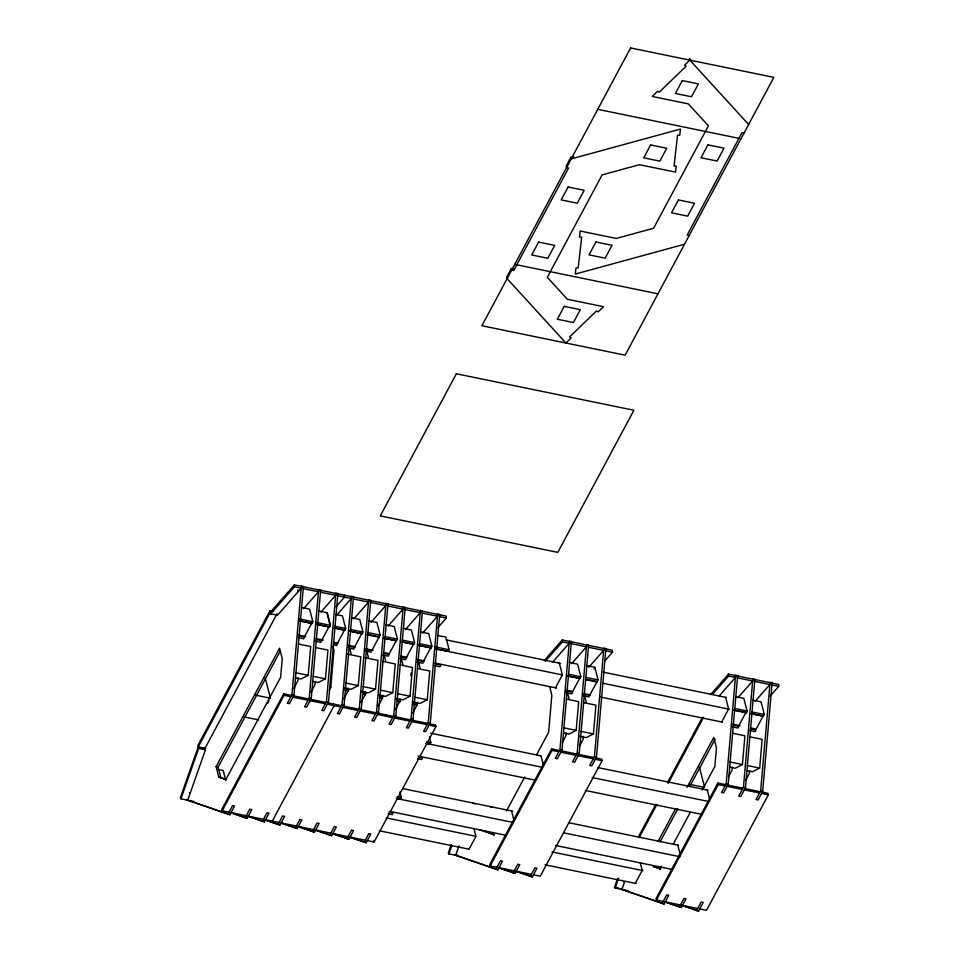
<?xml version="1.0" encoding="UTF-8"?>
<svg xmlns="http://www.w3.org/2000/svg" width="959" height="959" viewBox="0 0 959 959"><rect width="100%" height="100%" fill="white"/><g stroke="black" fill="none" stroke-linecap="round" stroke-linejoin="round"><path stroke-width="1.44" d="M291.968 694.58L301.402 585.973L303.428 586.393L294.005 694.999L289.366 703.666L287.328 703.247L291.968 694.58L294.005 694.999M298.129 677.905L297.889 680.758L293.67 688.634M295.48 677.869L301.006 679.008L308.211 675.304L310.704 646.57L298.273 644.004M309.206 698.116L318.64 589.509L320.666 589.929L311.243 698.536L306.604 707.203L304.566 706.783L309.206 698.116L311.243 698.536M315.367 681.441L315.127 684.294L310.908 692.17M312.718 681.417L318.244 682.556L325.449 678.852L327.942 650.106L315.511 647.553M326.444 701.664L335.878 593.058L337.904 593.477L328.481 702.084L323.842 710.751L321.804 710.331L326.444 701.664L328.481 702.084M329.321 690.132L330.735 687.507L333.948 650.43L332.881 646.246M342.051 704.865L351.485 596.258L353.511 596.678L344.089 705.285L339.45 713.952L337.412 713.532L342.051 704.865L344.089 705.285M348.225 688.082L347.973 691.043L343.754 698.919M344.185 687.879L351.102 689.305L358.294 685.601L360.788 656.855L346.978 654.014M359.289 708.413L368.724 599.807L370.749 600.226L361.327 708.833L356.688 717.5L354.65 717.08L359.289 708.413L361.327 708.833M365.463 691.619L365.211 694.592L360.992 702.467M361.423 691.427L368.34 692.842L375.532 689.149L378.026 660.403L364.216 657.562M376.527 711.95L385.962 603.343L387.987 603.762L378.565 712.369L373.926 721.036L371.888 720.617L376.527 711.95L378.565 712.369M382.701 695.167L382.449 698.128L378.23 706.004M378.661 694.963L385.566 696.39L392.77 692.686L395.264 663.94L382.833 661.386M393.765 715.498L403.2 606.891L405.225 607.311L395.803 715.917L391.164 724.584L389.126 724.165L393.765 715.498L395.803 715.917M399.939 698.703L399.687 701.676L395.468 709.552M410.884 675.867L411.135 672.99M395.899 698.512L402.804 699.926L410.008 696.234L412.502 667.488L400.071 664.935M411.003 719.034L420.438 610.427L422.463 610.847L413.041 719.454L408.402 728.121L406.364 727.701L411.003 719.034L413.041 719.454M417.177 702.252L416.925 705.213L412.706 713.088M413.137 702.048L420.042 703.474L427.246 699.77L429.74 671.024L417.309 668.471M428.241 722.583L437.664 613.976L439.702 614.395L430.279 723.002L425.64 731.669L423.602 731.249L428.241 722.583L430.279 723.002M559.948 749.65L569.37 641.032L571.408 641.451L561.986 750.058L557.347 758.725L555.309 758.317L559.948 749.65L561.986 750.058M566.122 732.856L565.858 735.817L562.346 742.386M563.46 732.94L568.987 734.079L576.191 730.374L578.685 701.628L566.242 699.075M577.186 753.187L586.608 644.58L588.646 644.999L579.224 753.606L574.585 762.273L572.547 761.854L577.186 753.187L579.224 753.606M583.36 736.392L583.096 739.365L579.584 745.934M579.32 736.2L586.225 737.615L593.429 733.923L595.923 705.177L583.48 702.623M594.424 756.735L603.846 648.116L605.884 648.536L596.462 757.142L591.823 765.809L589.785 765.402L594.424 756.735L596.462 757.142M726.191 783.803L735.613 675.196L737.651 675.615L728.217 784.222L723.577 792.889L721.552 792.47L726.191 783.803L728.217 784.222M732.352 767.128L732.101 769.981L728.588 776.55M729.703 767.104L735.229 768.243L742.434 764.539L744.927 735.793L732.484 733.239M743.429 787.351L752.851 678.744L754.889 679.164L745.455 787.771L740.816 796.438L738.79 796.018L743.429 787.351L745.455 787.771M749.59 770.676L749.339 773.529L745.826 780.087M746.941 770.64L752.467 771.779L759.66 768.087L762.165 739.341L749.722 736.788M760.667 790.887L770.089 682.281L772.127 682.7L762.693 791.307L758.054 799.974L756.016 799.554L760.667 790.887L762.693 791.307M198.01 747.529L180.292 797.912L180.927 798.823L187.712 800.214L205.442 749.818L204.794 748.919L198.01 747.529L198.645 748.428L205.442 749.818M180.927 798.823L198.645 748.428M451.221 844.579L448.261 852.983L448.896 853.894L455.681 855.284L459.013 845.826M448.896 853.894L451.857 845.49M623.65 881.824L624.285 882.724L621.923 889.449L615.139 888.046L614.503 887.147L617.452 878.744M615.139 888.046L618.579 878.252M272.835 611.398L269.947 610.811L197.902 745.383L198.285 746.869L205.502 748.344M198.285 746.869L270.33 612.298L269.947 610.811M205.034 748.26L277.079 613.688M216.123 766.661L279.56 648.176L282.258 658.677L280.651 677.21L225.821 779.619L218.82 777.162L216.123 766.661L218.161 767.08L220.858 777.581L226.456 779.547M218.161 767.08L280.184 651.221M267.669 703.307L269.047 700.741M304.734 636.285L311.627 623.398M301.318 607.407L309.613 609.109L312.85 621.732L311.987 623.35L299.544 620.797M283.672 693.813L284.056 695.299L290.841 696.69L290.457 695.203L283.672 693.813L221.829 809.312L222.212 810.799L228.997 812.201M513.401 268.904L511.363 268.484L506.724 277.151L507.107 278.649L565.906 343.01L571.24 337.868L569.574 336.957L596.474 310.968L598.14 311.879L603.511 306.688L567.38 299.268L547.313 277.283L602.132 174.886L639.425 164.696L675.556 172.117L676.251 165.967L674.045 166.087L677.545 135.279L679.751 135.171L680.446 129.069L571.216 158.906L570.833 157.42L573.71 156.629M570.833 157.42L566.194 166.087L566.577 167.573L568.603 167.993L513.784 270.402L511.746 269.982L511.363 268.484M222.212 810.799L284.056 695.299M227.87 814.323L232.51 805.656L234.547 806.063L229.908 814.73L186.861 799.914L229.908 814.73M321.972 639.821L328.865 626.934M318.556 610.943L326.851 612.645L330.088 625.268L329.225 626.898L316.782 624.345M329.62 626.982L330.495 625.352L327.259 612.729M337.58 643.033L344.473 630.147M335.554 614.431L342.459 615.858L345.696 628.481L344.832 630.111L333.768 627.833M245.108 817.859L249.748 809.192L251.785 809.612L247.146 818.279L230.064 812.585M354.818 646.57L361.711 633.683M351.402 617.692L359.697 619.394L362.934 632.017L362.07 633.647L349.627 631.094M262.346 821.407L266.986 812.741L269.023 813.148L264.384 821.815L247.302 816.121M272.296 821.096L334.14 705.596L333.756 704.098M277.954 824.608L282.593 815.941L284.631 816.361L279.992 825.028L264.288 819.813M372.056 650.118L378.949 637.232M368.604 620.773L376.899 622.475L380.136 635.086L379.261 636.716L368.208 634.45M295.192 828.156L299.831 819.489L301.869 819.897L297.23 828.576L280.148 822.87M385.878 624.777L394.173 626.479L397.41 639.102L396.546 640.732L384.103 638.179M312.43 831.693L317.069 823.026L319.107 823.445L314.468 832.112L297.386 826.418M406.532 657.203L413.425 644.316M403.116 628.325L411.411 630.027L414.648 642.65L413.773 644.28L401.341 641.715M329.668 835.241L334.307 826.574L336.345 826.982L331.706 835.661L314.624 829.955M423.77 660.739L430.663 647.852M420.354 631.861L428.649 633.563L431.886 646.186L431.011 647.816L418.58 645.263M346.906 838.777L351.545 830.11L353.583 830.53L348.944 839.197L331.862 833.503M437.592 635.409L445.887 637.112L449.124 649.734L448.249 651.365L435.818 648.799M364.144 842.326L368.783 833.659L370.821 834.066L366.182 842.745L349.1 837.039M367.309 840.623L374.094 842.014L435.937 726.514L435.554 725.016L428.769 723.625M399.903 791.942L401.341 797.552L400.466 799.183L396.319 798.332M429.392 736.86L430.831 742.47L429.956 744.1L425.808 743.249M469.059 849.206L475.964 836.32L473.938 828.468M555.465 687.807L562.37 674.92L559.337 663.137M506.448 811.05L524.729 776.922M536.68 754.601L548.62 732.28L551.845 695.203L549.699 686.848M569.298 662.477L577.594 664.179L580.83 676.79L579.955 678.421L567.524 675.867M593.921 668.879L594.796 667.248L586.5 665.546M551.641 748.883L552.024 750.37L558.809 751.76L558.426 750.274L551.641 748.883L489.809 864.383L490.193 865.869L496.978 867.272M490.193 865.869L552.024 750.37M495.839 869.381L500.49 860.714L502.516 861.134L497.877 869.801L454.842 854.984L497.877 869.801M589.941 694.891L596.846 682.005M594.796 667.248L598.032 679.871L597.157 681.501L586.105 679.224M513.077 872.93L517.716 864.263L519.754 864.682L515.115 873.349L498.045 867.643M530.315 876.466L534.954 867.799L536.992 868.219L532.353 876.886L515.283 871.192M594.94 757.778L601.737 759.168L602.12 760.667L540.289 876.166L533.492 874.776M655.812 804.325L638.862 835.996L639.245 837.483L656.903 804.505M667.824 781.897L702.432 717.26M668.207 783.395L703.522 717.428M635.302 883.371L642.194 870.484L640.18 862.632M721.707 721.971L728.6 709.085L725.579 697.301M658.09 841.403L675.711 808.497M686.992 787.435L713.772 737.399L716.469 747.9L714.863 766.445L702.216 790.072M660.128 841.822L677.749 808.916M689.737 786.536L715.102 739.137M661.446 866.217L660.044 868.842L653.043 866.385L660.679 868.77M673.398 843.896L690.264 812.393M738.945 725.507L745.838 712.621M735.541 696.63L743.824 698.332L747.073 710.955L746.198 712.585L733.755 710.032M717.883 783.035L718.267 784.534L725.052 785.924L724.668 784.438L717.883 783.035L656.052 898.547L656.436 900.033L663.22 901.424M656.436 900.033L718.267 784.534M662.082 903.546L666.721 894.879L668.759 895.298L664.119 903.965L621.072 889.149L664.119 903.965M752.779 700.178L761.062 701.88L764.311 714.503L763.436 716.133L750.993 713.568M679.32 907.094L683.959 898.427L685.997 898.835L681.358 907.514L664.287 901.808M696.558 910.63L701.197 901.963L703.235 902.383L698.596 911.05L681.525 905.356M762.537 792.218L767.967 793.333L768.351 794.819L706.519 910.331L699.722 908.928M294.329 584.894L270.606 611.938L270.69 613.856L277.475 615.258L301.198 588.215L301.114 586.297L294.329 584.894L294.413 586.824L270.69 613.856M303.679 608.581L318.436 591.763L318.352 589.833L303.152 586.716L303.236 588.634L318.436 591.763M320.917 612.13L335.674 595.299L335.59 593.381L320.39 590.253L320.474 592.183L335.674 595.299M335.962 606.855L344.497 597.121L344.413 595.191M336.525 615.33L351.282 598.512L351.198 596.582L337.628 593.801L337.712 595.719L351.282 598.512M353.763 618.879L368.52 602.06L368.436 600.13L353.236 597.001L353.32 598.931L368.52 602.06M371.001 622.415L385.758 605.597L385.674 603.667L370.474 600.55L370.558 602.468L385.758 605.597M388.239 625.963L402.996 609.145L402.912 607.215L387.712 604.086L387.796 606.016L402.996 609.145M405.477 629.5L420.234 612.681L420.15 610.751L404.95 607.634L405.034 609.552L420.234 612.681M422.715 633.048L437.472 616.217L437.388 614.299L422.188 611.171L422.272 613.101L437.472 616.217M437.76 627.773L446.295 618.04L446.211 616.11L439.426 614.719L439.51 616.637L446.295 618.04M544.268 660.511L562.298 639.965L569.083 641.367L569.178 643.285L552.48 662.309M545.311 661.362L562.394 641.895L562.298 639.965M571.648 663.652L586.417 646.834L586.321 644.904L571.12 641.775L571.216 643.705L586.417 646.834M588.886 667.2L603.655 650.37L603.559 648.452L588.358 645.323L588.454 647.253L603.655 650.37M604.901 660.835L612.489 652.192L612.393 650.262L605.597 648.859L605.692 650.789L612.489 652.192M710.511 694.676L728.54 674.129L735.325 675.52L735.421 677.45L718.723 696.474M712.501 694.436L728.624 676.059L728.54 674.129M737.891 697.816L752.659 680.986L752.563 679.068L737.363 675.939L737.447 677.869L752.659 680.986M755.129 701.353L769.885 684.534L769.801 682.604L754.601 679.487L754.685 681.405L769.885 684.534M770.173 696.078L778.708 686.344L778.624 684.426L771.839 683.024L771.923 684.954L778.708 686.344M691.439 60.813L689.437 58.631L689.821 60.117L684.498 65.272L686.153 66.171L659.253 92.16L657.598 91.261L652.216 96.451L688.346 103.872L708.425 125.845L653.594 228.254L616.301 238.443L580.183 231.011L579.476 237.161L581.693 237.053L578.181 267.849L575.975 267.969L575.292 274.07L684.522 244.221M743.98 133.157L741.942 132.738L687.124 235.147L689.161 235.554M597.757 109.326L740.983 138.755M514.743 264.372L657.982 293.814M294.413 586.824L301.198 588.215M562.394 641.895L569.178 643.285M728.624 676.059L735.421 677.45M446.019 639.857L560.476 663.376M603.031 672.115L726.299 697.445M367.705 632.532L380.136 635.086M585.589 677.306L598.032 679.871M299.028 618.891L312.85 621.732M316.266 622.427L330.088 625.268M334.643 626.203L345.696 628.481M350.503 629.464L362.934 632.017M384.979 636.548L397.41 639.102M402.217 640.085L414.648 642.65M419.455 643.633L431.886 646.186M435.302 646.893L449.124 649.734M568.387 674.237L580.83 676.79M734.63 708.401L747.073 710.955M751.868 711.938L764.311 714.503M299.364 620.869L312.574 623.59M316.973 624.489L328.709 626.91M334.583 628.109L344.856 630.219M349.256 631.13L362.466 633.839M366.865 634.75L378.601 637.16M384.475 638.37L396.211 640.78L389.294 653.654L383.444 652.456M400.622 641.679L413.82 644.4M418.232 645.299L431.43 648.02M435.842 648.919L562.034 674.848M567.908 676.059L579.644 678.469L572.703 691.343L566.877 690.144M585.517 679.679L597.253 682.089M603.127 683.299L729.331 709.228M733.731 710.139L746.941 712.849M751.341 713.76L763.076 716.169L756.183 729.056L750.31 727.845M298.333 634.966L305.669 636.476M315.943 638.586L323.279 640.097M333.552 642.206L337.952 643.105M348.225 645.215L355.561 646.726M365.835 648.835L373.171 650.346M401.054 656.076L406.928 657.275M417.201 659.396L424.537 660.895M434.811 663.005L556.604 688.035M583.024 693.465L590.36 694.975M600.634 697.085L722.427 722.115M732.7 724.225L740.036 725.735M366.35 649.387L371.876 650.526L371.001 652.144L365.475 651.017M584.247 694.16L589.773 695.299L588.898 696.929L583.372 695.79M299.064 636.021L304.59 637.16L303.715 638.79L298.189 637.651M316.302 639.557L321.828 640.696L320.953 642.326L315.427 641.187M333.288 643.057L337.436 643.909L336.573 645.539L333.804 644.963M349.148 646.306L354.674 647.445L353.811 649.075L348.273 647.936M383.624 653.391L389.15 654.529L388.275 656.16L382.749 655.021M400.862 656.939L406.388 658.078L405.513 659.708L399.987 658.569M418.1 660.475L423.626 661.614L422.751 663.244L417.225 662.106M435.338 664.024L440.864 665.162L439.989 666.793L434.463 665.654M565.654 690.804L572.571 692.218L571.696 693.848L566.17 692.722M733.275 725.244L738.802 726.383L737.939 728.013L732.412 726.874M750.513 728.792L756.04 729.931L755.177 731.561L749.65 730.422M295.78 672.75L308.211 675.304M313.018 676.299L325.449 678.852M345.863 683.048L358.294 685.601M363.101 686.584L375.532 689.149M380.339 690.132L392.77 692.686M397.577 693.669L410.008 696.234M414.815 697.217L427.246 699.77M563.748 727.821L576.191 730.374M580.986 731.369L593.429 733.923M729.991 761.985L742.434 764.539M747.229 765.522L759.66 768.087M344.808 688.982L349.148 689.881M362.166 692.554L366.506 693.441M379.524 696.114L382.413 696.714M396.882 699.686L399.771 700.274M414.24 703.247L417.129 703.846M345.192 690.48L348.093 691.067M362.55 694.04L365.439 694.64M379.908 697.613L382.797 698.2M397.266 701.173L400.155 701.772M413.173 704.445L417.513 705.333M292.495 695.623L307.695 698.751L308.079 700.238L292.879 697.109M309.733 699.159L324.933 702.288L325.317 703.774L310.117 700.657M326.971 702.707L340.541 705.5L340.924 706.987L327.355 704.194M342.579 705.92L357.779 709.037L358.163 710.535L342.962 707.406M359.817 709.456L375.017 712.585L375.401 714.071L360.2 710.943M377.055 713.005L392.255 716.121L392.639 717.62L377.438 714.491M394.293 716.541L409.493 719.67L409.877 721.156L394.676 718.027M411.531 720.089L426.731 723.206L427.115 724.692L411.914 721.576M745.323 788.682L759.144 791.523L759.528 793.009L744.328 789.88M429.141 725.112L435.937 726.514M595.323 759.264L602.12 760.667M761.566 793.429L768.351 794.819M255.214 695.059L270.414 698.188L265.223 677.977M689.425 784.294L704.625 787.423L699.435 767.212M430.651 733.191L540.72 755.812M597.948 767.572L708.006 790.192M426.683 741.619L430.831 742.47M426.347 743.465L542.279 767.284M592.171 777.545L708.102 801.364M243.574 716.793L258.774 719.921M417.98 756.052L535.374 780.17M585.266 790.42L701.197 814.251M418.424 757.047L422.571 757.898L421.696 759.528L417.549 758.677M402.636 788.586L512.693 811.194M568.459 822.654L678.516 845.275M473.015 803.318L475.041 803.738M490.253 806.867L492.279 807.286M397.194 796.701L401.341 797.552M396.846 798.559L512.777 822.378M564.144 832.927L680.075 856.759M217.681 769.37L223.207 770.509L225.725 780.326M389.953 811.434L505.884 835.265M555.776 845.514L671.708 869.334M218.82 777.162L220.858 777.581M388.934 812.129L393.082 812.98L392.207 814.611L388.059 813.759M386.117 817.859L475.628 836.26M551.94 851.94L642.926 870.628M379.213 830.746L468.735 849.135M545.036 864.814L636.021 883.515M614.503 887.147L618.567 887.986M189.75 800.633L193.886 801.484M623.961 889.868L628.109 890.719M231.035 812.621L246.235 815.737M248.273 816.157L263.473 819.286M265.511 819.705L279.081 822.486M281.119 822.906L296.319 826.035M298.357 826.454L313.557 829.571M315.595 829.991L330.795 833.119M332.833 833.539L348.033 836.656M350.071 837.075L365.271 840.204M499.016 867.691L514.216 870.808M516.254 871.228L531.454 874.356M665.258 901.844L680.458 904.972M682.484 905.392L697.696 908.509M483.24 830.674L494.436 834.618M479.8 829.775L493.801 834.69M680.818 904.805L698.596 911.05M664.947 901.748L681.358 907.514M515.954 871.132L532.353 876.886M498.716 867.583L515.115 873.349M349.771 836.979L366.182 842.745M333.9 833.91L348.944 839.197M315.295 829.895L331.706 835.661M298.057 826.346L314.468 832.112M282.186 823.29L297.23 828.576M263.581 819.262L279.992 825.028M249.34 816.541L264.384 821.815M230.735 812.513L247.146 818.279M689.821 60.117L748.619 124.49M621.288 888.537L621.923 889.449M457.083 854.793L457.719 855.704M455.046 854.373L455.681 855.284M189.438 792.59L190.074 793.501M187.077 799.315L187.712 800.214M707.286 790.036L709.636 799.207M677.785 845.131L680.482 855.596M659.217 866.744L659.936 869.549M584.534 695.323L586.321 702.288M567.644 693.177L569.083 698.739M541.044 755.872L543.393 765.042M511.555 810.966L513.904 820.125M492.986 832.592L493.705 835.397M418.711 662.573L420.138 668.135M401.473 659.025L402.9 664.599M383.876 654.086L385.662 661.051M366.638 650.55L368.424 657.514M349.759 648.404L351.186 653.966M373.71 840.528L374.094 842.014M330.352 686.009L330.735 687.507M297.949 589.893L298.045 591.823M630.614 47.95L481.897 325.748L625.124 355.178L773.841 77.379L630.614 47.95M456.352 373.77L380.267 515.894L557.802 552.384L633.899 410.248L456.352 373.77M538.61 242.088L531.718 254.974L547.817 258.283L554.71 245.396L538.61 242.088M568.112 186.993L561.207 199.88L577.306 203.188L584.199 190.302L568.112 186.993M595.911 241.992L589.006 254.866L605.105 258.175L611.998 245.288L595.911 241.992M682.317 80.58L675.424 93.467L691.511 96.775L698.404 83.889L682.317 80.58M564.228 306.353L557.323 319.239L573.422 322.548L580.315 309.661L564.228 306.353M650.634 144.953L643.729 157.839L659.828 161.136L666.721 148.261L650.634 144.953M678.433 199.94L671.528 212.826L687.627 216.135L694.52 203.248L678.433 199.94M707.922 144.857L701.029 157.732L717.116 161.04L724.009 148.165L707.922 144.857M575.664 753.81L560.464 750.693L560.847 752.18L576.047 755.308L575.664 753.81M592.902 757.358L577.702 754.23L578.085 755.728L593.285 758.845L592.902 757.358M741.906 787.974L726.706 784.858L727.09 786.344L742.29 789.461L741.906 787.974"/></g></svg>
